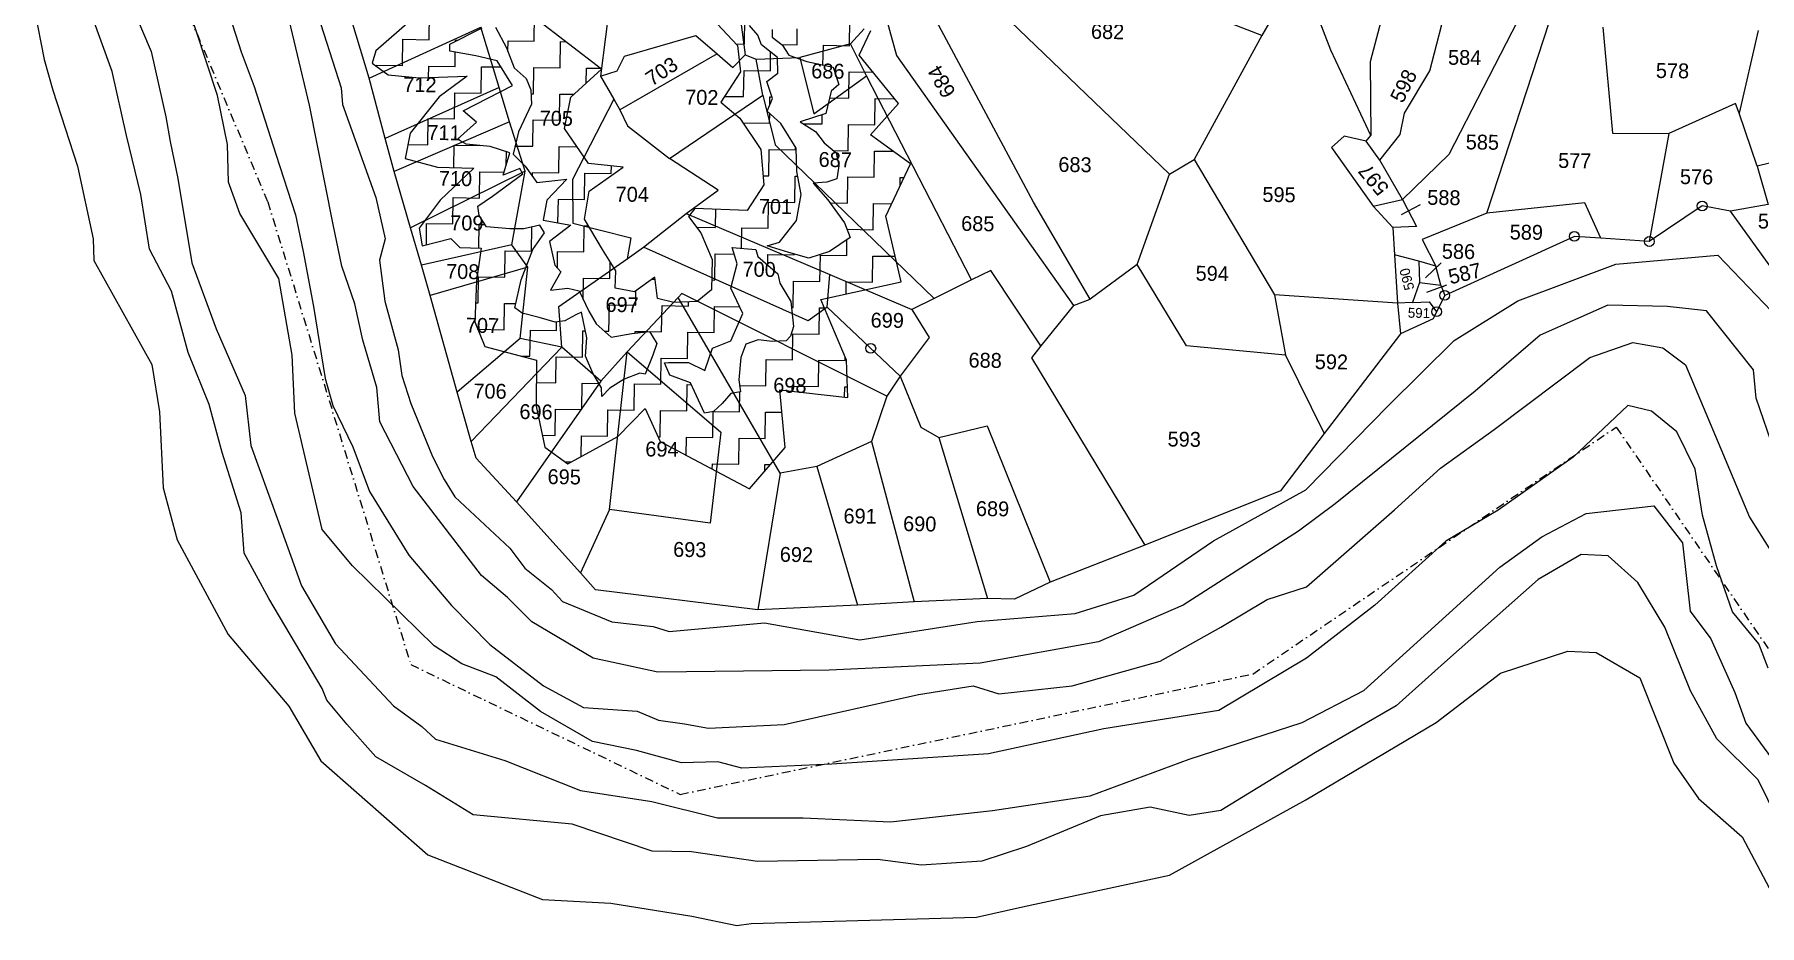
# Model space of a CAD drawing. Header units: metres. Extents: x 303639 to 307187, y 1938623 to 1940837.
# Drawn here: x 303900 to 304904, y 1938857 to 1939376 of the extents above; entities that cross this region are included whole.
import ezdxf

# ---------------------------------------------------------------- set-up
doc = ezdxf.new("R2010")
doc.units = ezdxf.units.M
doc.linetypes.add('DASHDOT', pattern=[1, 0.5, -0.25, 0, -0.25])
for name, color, linetype in [('LINE_WATER', 4, 'Continuous'), ('POLY_HATCH', 12, 'Continuous'), ('POLY_PARCEL', 6, 'Continuous'), ('POLY_WATER', 4, 'Continuous'), ('TEXT_PARCEL', 7, 'Continuous'), ('V_BOUND_STREAM_LINE', 7, 'DASHDOT')]:
    doc.layers.add(name, color=color, linetype=linetype)
doc.styles.add('TEXT_MAP', font='')
doc.styles.get('TEXT_MAP').set_extended_font_data('Kruti Dev 050')
doc.dimstyles.get("Standard").update_dxf_attribs({"dimtxt": 0.18, "dimasz": 0.18, "dimexe": 0.18, "dimexo": 0.0625, "dimgap": 0.09, "dimtad": 0, "dimtih": 1, "dimtoh": 1, "dimdec": 4, "dimzin": 0, "dimdsep": 46, "dimtxsty": 'Standard', "dimcen": 0.09, "dimadec": 0, "dimazin": 0, "dimtfac": 1, "dimtdec": 4, "dimtofl": 0, "dimtmove": 0, "dimatfit": 3, "dimfxl": 1, "dimtolj": 1, "dimtzin": 0, "dimarcsym": 0})

msp = doc.modelspace()

# ---------------------------------------------------------------- linework, layer by layer
for centre in [(304871.1, 1939276.3), (304796.7, 1939258.6), (304840.3, 1939255.6), (304721.2, 1939224.2), (304716.5, 1939214.7), (304387, 1939193.4)]:
    msp.add_circle(centre, 2.87)
at = {"layer": 'LINE_WATER'}
for p, q in [((304006.7, 1939340.7), (303984.1, 1939409.2)), ((304060.3, 1939335), (304044.7, 1939400.4)), ((303945.3, 1939354.6), (303933.3, 1939387.8)), ((303957.4, 1939391.3), (303968.1, 1939366.3)), ((304063.4, 1939392.9), (304078.7, 1939345.1)), ((304015.4, 1939381.9), (304020.5, 1939366.2)), ((303968.1, 1939366.3), (303976.6, 1939328.3)), ((304020.5, 1939366.2), (304028, 1939345.9)), ((303953.6, 1939317.4), (303945.3, 1939354.6)), ((304028, 1939345.9), (304040.7, 1939306.4)), ((304012.5, 1939312.2), (304006.7, 1939340.7)), ((304078.7, 1939345.1), (304079.5, 1939335.5)), ((304079.5, 1939335.5), (304098.9, 1939281.3)), ((303976.6, 1939328.3), (303979, 1939313.8)), ((304074, 1939265.5), (304060.3, 1939335)), ((303962.1, 1939283), (303953.6, 1939317.4)), ((303979, 1939313.8), (303983.5, 1939292.4)), ((304013, 1939290.1), (304012.5, 1939312.2)), ((304040.7, 1939306.4), (304052, 1939271.1)), ((303983.5, 1939292.4), (303991.7, 1939243.1)), ((304019.6, 1939271.9), (304013, 1939290.1)), ((303967, 1939251.2), (303962.1, 1939283)), ((304098.9, 1939281.3), (304104.2, 1939257.1)), ((304042.3, 1939234), (304019.6, 1939271.9)), ((304052, 1939271.1), (304056.6, 1939249.7)), ((304079, 1939241.2), (304074, 1939265.5)), ((304104.2, 1939257.1), (304101, 1939244.7)), ((303979.9, 1939226.7), (303967, 1939251.2)), ((304056.6, 1939249.7), (304062.6, 1939217.8)), ((304820.8, 1939242.4), (304880.2, 1939247.7)), ((304880.2, 1939247.7), (304920.4, 1939205.7)), ((303991.7, 1939243.1), (304005.9, 1939204.8)), ((304086.7, 1939219.2), (304079, 1939241.2)), ((304101, 1939244.7), (304104.1, 1939220.8)), ((304763.8, 1939221.1), (304820.8, 1939242.4)), ((303989.6, 1939190.9), (303979.9, 1939226.7)), ((304050.1, 1939189.4), (304042.3, 1939234)), ((304062.6, 1939217.8), (304069.4, 1939175.7)), ((304091.3, 1939198.1), (304086.7, 1939219.2)), ((304104.1, 1939220.8), (304111.8, 1939192.5)), ((304726.7, 1939197.9), (304763.8, 1939221.1)), ((304816.1, 1939218.5), (304776.7, 1939201.1)), ((304851, 1939217.7), (304816.1, 1939218.5)), ((304873.6, 1939215.2), (304851, 1939217.7)), ((304901, 1939180.9), (304873.6, 1939215.2)), ((304005.9, 1939204.8), (304022.8, 1939165.9)), ((304099.4, 1939170.6), (304091.3, 1939198.1)), ((304688.4, 1939160), (304726.7, 1939197.9)), ((304776.7, 1939201.1), (304739, 1939168.4)), ((304805.6, 1939188.1), (304830.7, 1939196.8)), ((304830.7, 1939196.8), (304848.1, 1939193.6)), ((304001.7, 1939160.7), (303989.6, 1939190.9)), ((304051.7, 1939155.5), (304050.1, 1939189.4)), ((304111.8, 1939192.5), (304113.9, 1939177.6)), ((304749.9, 1939146.1), (304805.6, 1939188.1)), ((304848.1, 1939193.6), (304861.4, 1939183.8)), ((304069.4, 1939175.7), (304073.8, 1939160.1)), ((304113.9, 1939177.6), (304119.3, 1939161.2)), ((304861.4, 1939183.8), (304882, 1939134.9)), ((304902.5, 1939164.3), (304901, 1939180.9)), ((304022.8, 1939165.9), (304026, 1939136.8)), ((304101.1, 1939150.6), (304099.4, 1939170.6)), ((304739, 1939168.4), (304657.4, 1939102.8)), ((304009.3, 1939132.6), (304001.7, 1939160.7)), ((304067.6, 1939087.8), (304051.7, 1939155.5)), ((304073.8, 1939160.1), (304085.4, 1939135.9)), ((304119.3, 1939161.2), (304131.8, 1939130.3)), ((304640.3, 1939110.9), (304688.4, 1939160)), ((304827.9, 1939160), (304796, 1939129.9)), ((304841.6, 1939156.7), (304827.9, 1939160)), ((304856.4, 1939144.7), (304841.6, 1939156.7)), ((304917.5, 1939120.8), (304902.5, 1939164.3)), ((304120.5, 1939112.9), (304101.1, 1939150.6)), ((304718.8, 1939123.5), (304749.9, 1939146.1)), ((304867.1, 1939123), (304856.4, 1939144.7)), ((304026, 1939136.8), (304041.3, 1939094.5)), ((304085.4, 1939135.9), (304095.2, 1939109.9)), ((304882, 1939134.9), (304898.6, 1939095)), ((304020.4, 1939097.5), (304009.3, 1939132.6)), ((304131.8, 1939130.3), (304138.6, 1939117)), ((304796, 1939129.9), (304752.4, 1939099)), ((304138.6, 1939117), (304144.8, 1939106.8)), ((304691.9, 1939099.2), (304718.8, 1939123.5)), ((304871.3, 1939096.2), (304867.1, 1939123)), ((304095.2, 1939109.9), (304118.1, 1939072.8)), ((304160.4, 1939061.1), (304120.5, 1939112.9)), ((304144.8, 1939106.8), (304176.8, 1939076.9)), ((304586.6, 1939081.2), (304640.3, 1939110.9)), ((304022.1, 1939074.1), (304020.4, 1939097.5)), ((304041.3, 1939094.5), (304055.5, 1939054.9)), ((304657.4, 1939102.8), (304636.1, 1939086.8)), ((304640.8, 1939054.5), (304691.9, 1939099.2)), ((304752.4, 1939099), (304721.9, 1939081.1)), ((304777.7, 1939083.6), (304803.5, 1939097.2)), ((304803.5, 1939097.2), (304843, 1939101.5)), ((304843, 1939101.5), (304859.6, 1939080.1)), ((304879.4, 1939066.7), (304871.3, 1939096.2)), ((304898.6, 1939095), (304923.1, 1939056.2)), ((304085.3, 1939066.6), (304067.6, 1939087.8)), ((304636.1, 1939086.8), (304569, 1939043.7)), ((304176.8, 1939076.9), (304185.6, 1939065.2)), ((304540.2, 1939049.5), (304586.6, 1939081.2)), ((304721.9, 1939081.1), (304680.6, 1939043.8)), ((304753.3, 1939065.8), (304777.7, 1939083.6)), ((304859.6, 1939080.1), (304864.1, 1939040.2)), ((304036.5, 1939047.6), (304022.1, 1939074.1)), ((304132.9, 1939020), (304085.3, 1939066.6)), ((304118.1, 1939072.8), (304142.9, 1939043.5)), ((304185.6, 1939065.2), (304201.1, 1939052.8)), ((304711.4, 1939027.8), (304753.3, 1939065.8)), ((304800.7, 1939073.3), (304775.6, 1939058.7)), ((304816.3, 1939072.5), (304800.7, 1939073.3)), ((304833.6, 1939057), (304816.3, 1939072.5)), ((304888.7, 1939039.9), (304879.4, 1939066.7)), ((304055.5, 1939054.9), (304075.4, 1939021.2)), ((304175.5, 1939048.2), (304160.4, 1939061.1)), ((304617.8, 1939047.1), (304640.8, 1939054.5)), ((304775.6, 1939058.7), (304721, 1939010.3)), ((304849.4, 1939031), (304833.6, 1939057)), ((304067.6, 1938995.1), (304036.5, 1939047.6)), ((304189.6, 1939034), (304175.5, 1939048.2)), ((304201.1, 1939052.8), (304207.6, 1939045.8)), ((304207.6, 1939045.8), (304236.2, 1939034)), ((304506.1, 1939038.9), (304540.2, 1939049.5)), ((304590.9, 1939031), (304617.8, 1939047.1)), ((304142.9, 1939043.5), (304165.3, 1939020.8)), ((304380.6, 1939023.6), (304449, 1939034.3)), ((304449, 1939034.3), (304506.1, 1939038.9)), ((304569, 1939043.7), (304519.6, 1939022.3)), ((304680.6, 1939043.8), (304640.7, 1939012.9)), ((304864.1, 1939040.2), (304876.1, 1939024.1)), ((304904, 1939021.1), (304888.7, 1939039.9)), ((304225.3, 1939012.9), (304189.6, 1939034)), ((304236.2, 1939034), (304260.4, 1939031.2)), ((304260.4, 1939031.2), (304269.6, 1939028.3)), ((304269.6, 1939028.3), (304325.1, 1939033.4)), ((304325.1, 1939033.4), (304380.6, 1939023.6)), ((304555.6, 1939011), (304590.9, 1939031)), ((304674.2, 1938994), (304711.4, 1939027.8)), ((304711.4, 1939027.8), (304711.4, 1939027.8)), ((304864.3, 1938993.9), (304849.4, 1939031)), ((304876.1, 1939024.1), (304890.2, 1938992.9)), ((304075.4, 1939021.2), (304109.2, 1938985)), ((304148.9, 1939009.5), (304132.9, 1939020)), ((304165.3, 1939020.8), (304196.4, 1938996.7)), ((304519.6, 1939022.3), (304450.7, 1939009.9)), ((304909.5, 1939007), (304904, 1939021.1)), ((304168.7, 1939001.9), (304148.9, 1939009.5)), ((304263.1, 1939004.7), (304225.3, 1939012.9)), ((304362.7, 1939005.9), (304263.1, 1939004.7)), ((304450.7, 1939009.9), (304362.7, 1939005.9)), ((304504.3, 1938996.7), (304555.6, 1939011)), ((304640.7, 1939012.9), (304589.7, 1938982.4)), ((304721, 1939010.3), (304692.9, 1938985.1)), ((304070.4, 1938988.3), (304067.6, 1938995.1)), ((304194.8, 1938981.7), (304168.7, 1939001.9)), ((304196.4, 1938996.7), (304219.7, 1938984.1)), ((304414.9, 1938991.6), (304446.7, 1938996.7)), ((304446.7, 1938996.7), (304461.5, 1938992.1)), ((304461.5, 1938992.1), (304504.3, 1938996.7)), ((304638.2, 1938975.4), (304674.2, 1938994)), ((304879.6, 1938965.9), (304864.3, 1938993.9)), ((304081.9, 1938974.4), (304070.4, 1938988.3)), ((304109.2, 1938985), (304125.7, 1938973)), ((304219.7, 1938984.1), (304251, 1938982)), ((304336.5, 1938974.2), (304414.9, 1938991.6)), ((304692.9, 1938985.1), (304645.9, 1938957.8)), ((304890.2, 1938992.9), (304896.5, 1938974.9)), ((304098.9, 1938955.3), (304081.9, 1938974.4)), ((304225, 1938964.2), (304194.8, 1938981.7)), ((304251, 1938982), (304263.5, 1938976.8)), ((304263.5, 1938976.8), (304278.5, 1938974.6)), ((304278.5, 1938974.6), (304292.5, 1938972)), ((304292.5, 1938972), (304336.5, 1938974.2)), ((304589.7, 1938982.4), (304522.7, 1938971.6)), ((304572.5, 1938954), (304638.2, 1938975.4)), ((304896.5, 1938974.9), (304917.9, 1938945.8)), ((304125.7, 1938973), (304133.6, 1938965.6)), ((304133.6, 1938965.6), (304173.9, 1938953.3)), ((304250.7, 1938959.1), (304225, 1938964.2)), ((304522.7, 1938971.6), (304455.5, 1938957.2)), ((304903.7, 1938941.9), (304879.6, 1938965.9)), ((304127.7, 1938938.7), (304098.9, 1938955.3)), ((304276.8, 1938951.8), (304250.7, 1938959.1)), ((304455.5, 1938957.2), (304364.4, 1938951.1)), ((304514.7, 1938932.7), (304572.5, 1938954)), ((304645.9, 1938957.8), (304590.9, 1938924.1)), ((304173.9, 1938953.3), (304218, 1938935.8)), ((304298, 1938952.4), (304276.8, 1938951.8)), ((304311.9, 1938948.8), (304298, 1938952.4)), ((304364.4, 1938951.1), (304311.9, 1938948.8)), ((304155.5, 1938921.6), (304127.7, 1938938.7)), ((304218, 1938935.8), (304259.6, 1938929.4)), ((304920.4, 1938908), (304903.7, 1938941.9)), ((304259.6, 1938929.4), (304297.7, 1938919.9)), ((304398.5, 1938917.5), (304457.8, 1938924)), ((304457.8, 1938924), (304514.7, 1938932.7)), ((304549.6, 1938926.1), (304520.7, 1938921)), ((304572.4, 1938921.2), (304549.6, 1938926.1)), ((304590.9, 1938924.1), (304572.4, 1938921.2)), ((304213.2, 1938916.2), (304155.5, 1938921.6)), ((304259.8, 1938900.4), (304213.2, 1938916.2)), ((304297.7, 1938919.9), (304347.7, 1938919.8)), ((304347.7, 1938919.8), (304398.5, 1938917.5)), ((304520.7, 1938921), (304477.6, 1938903.2)), ((304282.7, 1938900), (304259.8, 1938900.4)), ((304321, 1938894.4), (304282.7, 1938900)), ((304391, 1938895.6), (304321, 1938894.4)), ((304416.3, 1938892.2), (304391, 1938895.6)), ((304451.6, 1938894.5), (304416.3, 1938892.2)), ((304477.6, 1938903.2), (304451.6, 1938894.5))]:
    msp.add_line(p, q, dxfattribs=at)
at = {"layer": 'POLY_HATCH', "linetype": 'Continuous'}
for p, q in [((304129.9, 1939373.1), (304130.1, 1939388.4)), ((304191.1, 1939372.3), (304191.3, 1939387.6)), ((304313.5, 1939370.6), (304313.7, 1939385.9)), ((304344.1, 1939370.2), (304344.2, 1939379.6)), ((304374.7, 1939369.7), (304374.9, 1939385)), ((304114.4, 1939358.1), (304114.6, 1939373.4)), ((304114.6, 1939373.4), (304129.9, 1939373.1)), ((304145, 1939357.6), (304145.1, 1939365.8)), ((304145.2, 1939372.9), (304146.8, 1939372.9)), ((304145.2, 1939372.1), (304145.2, 1939372.9)), ((304175.7, 1939366.3), (304175.8, 1939372.5)), ((304175.8, 1939372.5), (304191.1, 1939372.3)), ((304206.2, 1939356.8), (304206.4, 1939372.1)), ((304206.4, 1939372.1), (304209.4, 1939372)), ((304308.7, 1939370.7), (304313.5, 1939370.6)), ((304328.6, 1939355.1), (304328.7, 1939365.9)), ((304335.2, 1939370.3), (304344.1, 1939370.2)), ((304359.2, 1939358.4), (304359.4, 1939369.9)), ((304359.4, 1939369.9), (304374.7, 1939369.7)), ((304099.1, 1939358.3), (304114.4, 1939358.1)), ((304099.1, 1939357.7), (304099.1, 1939358.3)), ((304129.6, 1939351.1), (304129.7, 1939357.8)), ((304129.7, 1939357.8), (304145, 1939357.6)), ((304160.1, 1939342.1), (304160.3, 1939357.4)), ((304160.3, 1939357.4), (304171.6, 1939357.3)), ((304190.7, 1939341.7), (304190.9, 1939357)), ((304190.9, 1939357), (304206.2, 1939356.8)), ((304221.4, 1939347.9), (304221.5, 1939356.6)), ((304221.5, 1939356.6), (304229.8, 1939356.5)), ((304313, 1939340), (304313.3, 1939355.3)), ((304313.3, 1939355.3), (304328.6, 1939355.1)), ((304374.2, 1939339.1), (304374.4, 1939354.4)), ((304374.4, 1939354.4), (304388.3, 1939354.2)), ((304144.6, 1939327), (304144.8, 1939342.3)), ((304144.8, 1939342.3), (304160.1, 1939342.1)), ((304189.1, 1939341.7), (304190.7, 1939341.7)), ((304205.8, 1939326.2), (304206, 1939341.5)), ((304206, 1939341.5), (304214.2, 1939341.4)), ((304301.9, 1939340.1), (304313, 1939340)), ((304328.3, 1939339.8), (304329.6, 1939339.8)), ((304328.3, 1939335.4), (304328.3, 1939339.8)), ((304363.1, 1939339.3), (304374.2, 1939339.1)), ((304389.3, 1939323.6), (304389.5, 1939338.9)), ((304389.5, 1939338.9), (304400.9, 1939338.8)), ((304129.1, 1939312), (304129.3, 1939327.3)), ((304129.3, 1939327.3), (304144.6, 1939327)), ((304190.2, 1939311.1), (304190.5, 1939326.4)), ((304190.5, 1939326.4), (304205.8, 1939326.2)), ((304328.1, 1939324.5), (304328.2, 1939330.2)), ((304358.7, 1939324.1), (304358.8, 1939329.5)), ((304312.8, 1939324.7), (304328.1, 1939324.5)), ((304312.8, 1939324.4), (304312.8, 1939324.7)), ((304347.7, 1939324.2), (304358.7, 1939324.1)), ((304373.8, 1939308.5), (304374, 1939323.8)), ((304374, 1939323.8), (304389.3, 1939323.6)), ((304117.6, 1939312.1), (304129.1, 1939312)), ((304144.2, 1939298.7), (304144.4, 1939311.7)), ((304144.4, 1939311.7), (304159.7, 1939311.5)), ((304159.7, 1939311.5), (304159.7, 1939311.6)), ((304174.8, 1939300.1), (304174.9, 1939307.9)), ((304180, 1939311.2), (304190.2, 1939311.1)), ((304205.3, 1939295.6), (304205.5, 1939310.9)), ((304205.5, 1939310.9), (304216, 1939310.7)), ((304327.7, 1939293.9), (304327.9, 1939309.2)), ((304327.9, 1939309.2), (304343.2, 1939309)), ((304343.2, 1939309), (304343.2, 1939310.6)), ((304365.1, 1939308.7), (304373.8, 1939308.5)), ((304388.9, 1939293), (304389.1, 1939308.3)), ((304389.1, 1939308.3), (304400, 1939308.2)), ((304159.2, 1939280.9), (304159.4, 1939296.2)), ((304159.4, 1939296.2), (304173.6, 1939296)), ((304190, 1939295.8), (304205.3, 1939295.6)), ((304190, 1939293.7), (304190, 1939295.8)), ((304220.4, 1939280.1), (304220.6, 1939295.4)), ((304220.6, 1939295.4), (304235.9, 1939295.2)), ((304235.9, 1939295.2), (304236, 1939299.7)), ((304324.3, 1939293.9), (304327.7, 1939293.9)), ((304342.8, 1939278.4), (304343, 1939293.7)), ((304343, 1939293.7), (304344.5, 1939293.7)), ((304373.4, 1939278), (304373.6, 1939293.3)), ((304373.6, 1939293.3), (304388.9, 1939293)), ((304404.1, 1939288), (304404.2, 1939292.8)), ((304404.2, 1939292.8), (304406.4, 1939292.8)), ((304143.7, 1939265.9), (304143.9, 1939281.2)), ((304143.9, 1939281.2), (304159.2, 1939280.9)), ((304204.9, 1939266.5), (304205.1, 1939280.3)), ((304205.1, 1939280.3), (304220.4, 1939280.1)), ((304327.3, 1939263.3), (304327.5, 1939278.6)), ((304327.5, 1939278.6), (304342.8, 1939278.4)), ((304363.2, 1939278.1), (304373.4, 1939278)), ((304388.5, 1939262.4), (304388.7, 1939277.7)), ((304388.7, 1939277.7), (304399.2, 1939277.6)), ((304128.3, 1939253.6), (304128.4, 1939266.1)), ((304128.4, 1939266.1), (304143.7, 1939265.9)), ((304158.8, 1939251.8), (304159, 1939265.6)), ((304159, 1939265.6), (304162.3, 1939265.6)), ((304296.7, 1939263.7), (304296.8, 1939274.4)), ((304189.4, 1939249.9), (304189.6, 1939264)), ((304220, 1939249.5), (304220.2, 1939264.8)), ((304220.2, 1939264.8), (304222.6, 1939264.8)), ((304285.6, 1939263.9), (304296.7, 1939263.7)), ((304311.8, 1939251.6), (304312, 1939263.5)), ((304312, 1939263.5), (304327.3, 1939263.3)), ((304373, 1939247.4), (304373.1, 1939256.6)), ((304373.2, 1939262.7), (304388.5, 1939262.4)), ((304173.9, 1939234.8), (304174.1, 1939250.1)), ((304174.1, 1939250.1), (304189.4, 1939249.9)), ((304204.6, 1939240.2), (304204.7, 1939249.7)), ((304204.7, 1939249.7), (304220, 1939249.5)), ((304296.3, 1939233.1), (304296.5, 1939248.4)), ((304296.5, 1939248.4), (304307.5, 1939248.3)), ((304327, 1939242), (304327.1, 1939248)), ((304327.1, 1939248), (304342.4, 1939247.8)), ((304342.4, 1939247.8), (304342.4, 1939248.4)), ((304357.4, 1939232.3), (304357.7, 1939247.6)), ((304357.7, 1939247.6), (304373, 1939247.4)), ((304388, 1939231.9), (304388.3, 1939247.1)), ((304388.3, 1939247.1), (304401.2, 1939247)), ((304158.4, 1939219.8), (304158.6, 1939235)), ((304158.6, 1939235), (304173.9, 1939234.8)), ((304235.1, 1939234), (304235.2, 1939243.8)), ((304219.6, 1939221.8), (304219.8, 1939234.2)), ((304219.8, 1939234.2), (304235.1, 1939234)), ((304250.2, 1939218.5), (304250.3, 1939226.9)), ((304259.5, 1939233.6), (304261.4, 1939233.6)), ((304294.5, 1939233.2), (304296.3, 1939233.1)), ((304341.9, 1939217.2), (304342.1, 1939232.5)), ((304342.1, 1939232.5), (304357.4, 1939232.3)), ((304372.6, 1939225.1), (304372.7, 1939232.1)), ((304372.7, 1939232.1), (304388, 1939231.9)), ((304156.9, 1939219.8), (304158.4, 1939219.8)), ((304173.5, 1939204.2), (304173.7, 1939219.5)), ((304173.7, 1939219.5), (304180.3, 1939219.4)), ((304234.6, 1939203.4), (304234.9, 1939218.7)), ((304234.9, 1939218.7), (304250.2, 1939218.5)), ((304265.2, 1939203), (304265.5, 1939218.3)), ((304265.5, 1939218.3), (304280.8, 1939218)), ((304280.8, 1939218), (304280.8, 1939220.4)), ((304295.8, 1939202.5), (304296, 1939217.8)), ((304296, 1939217.8), (304310.7, 1939217.6)), ((304340.9, 1939217.2), (304341.9, 1939217.2)), ((304357, 1939201.7), (304357.2, 1939217)), ((304357.2, 1939217), (304360, 1939216.9)), ((304204.1, 1939203.8), (304204.1, 1939208.8)), ((304158.2, 1939204.5), (304173.5, 1939204.2)), ((304158.2, 1939204.4), (304158.2, 1939204.5)), ((304188.5, 1939188.7), (304188.8, 1939204)), ((304188.8, 1939204), (304204.1, 1939203.8)), ((304219.1, 1939188.3), (304219.4, 1939203.6)), ((304219.4, 1939203.6), (304220.8, 1939203.6)), ((304231.8, 1939203.4), (304234.6, 1939203.4)), ((304249.9, 1939203.2), (304257.2, 1939203.1)), ((304249.9, 1939202.2), (304249.9, 1939203.2)), ((304258.2, 1939203.1), (304265.2, 1939203)), ((304280.3, 1939187.5), (304280.5, 1939202.8)), ((304280.5, 1939202.8), (304295.8, 1939202.5)), ((304341.5, 1939186.6), (304341.7, 1939201.9)), ((304341.7, 1939201.9), (304357, 1939201.7)), ((304183.5, 1939188.8), (304188.5, 1939188.7)), ((304203.6, 1939173.2), (304203.8, 1939188.5)), ((304203.8, 1939188.5), (304219.1, 1939188.3)), ((304264.8, 1939172.4), (304265, 1939187.7)), ((304265, 1939187.7), (304280.3, 1939187.5)), ((304326, 1939171.5), (304326.2, 1939186.8)), ((304326.2, 1939186.8), (304341.5, 1939186.6)), ((304356.6, 1939171.1), (304356.8, 1939186.4)), ((304356.8, 1939186.4), (304372.1, 1939186.2)), ((304372.1, 1939186.2), (304372.1, 1939188.2)), ((304192.3, 1939173.4), (304203.6, 1939173.2)), ((304218.7, 1939157.7), (304218.9, 1939173)), ((304218.9, 1939173), (304228.7, 1939172.9)), ((304249.3, 1939157.3), (304249.5, 1939172.6)), ((304249.5, 1939172.6), (304264.8, 1939172.4)), ((304279.9, 1939156.9), (304280.1, 1939172.2)), ((304280.1, 1939172.2), (304282.5, 1939172.1)), ((304310.5, 1939156.4), (304310.7, 1939168)), ((304310.7, 1939171.7), (304326, 1939171.5)), ((304310.7, 1939171.3), (304310.7, 1939171.7)), ((304341.3, 1939171.3), (304356.6, 1939171.1)), ((304341.3, 1939168.3), (304341.3, 1939171.3)), ((304371.8, 1939164.9), (304371.9, 1939170.9)), ((304371.9, 1939170.9), (304373.4, 1939170.9)), ((304203.2, 1939142.6), (304203.4, 1939157.9)), ((304203.4, 1939157.9), (304218.7, 1939157.7)), ((304233.8, 1939142.2), (304234, 1939157.5)), ((304234, 1939157.5), (304249.3, 1939157.3)), ((304264.4, 1939141.8), (304264.6, 1939157.1)), ((304264.6, 1939157.1), (304279.9, 1939156.9)), ((304295, 1939141.4), (304295.2, 1939156.5)), ((304295.5, 1939156.6), (304310.5, 1939156.4)), ((304325.6, 1939140.9), (304325.8, 1939156.2)), ((304325.8, 1939156.2), (304335.3, 1939156.1)), ((304195.8, 1939142.7), (304203.2, 1939142.6)), ((304218.3, 1939130.2), (304218.5, 1939142.4)), ((304218.5, 1939142.4), (304233.8, 1939142.2)), ((304263.1, 1939141.8), (304264.4, 1939141.8)), ((304279.5, 1939131), (304279.7, 1939141.6)), ((304279.7, 1939141.6), (304295, 1939141.4)), ((304310.1, 1939125.8), (304310.3, 1939141.1)), ((304310.3, 1939141.1), (304325.6, 1939140.9)), ((304209, 1939127.2), (304212.8, 1939127.2)), ((304294.7, 1939123), (304294.8, 1939126.1)), ((304294.8, 1939126.1), (304310.1, 1939125.8)), ((304325.3, 1939121.7), (304325.4, 1939125.6)), ((304325.4, 1939125.6), (304328.7, 1939125.6))]:
    msp.add_line(p, q, dxfattribs=at)
at = {"layer": 'POLY_HATCH'}
for p, q in [((304120, 1939385.2), (304098.9, 1939366.7)), ((304142, 1939370.5), (304160.8, 1939380.1)), ((304168.5, 1939380.4), (304174.9, 1939368.5)), ((304230.3, 1939356), (304191.9, 1939385.5)), ((304294.6, 1939385.5), (304309.5, 1939369.8)), ((304321.3, 1939375.8), (304316.5, 1939381.5)), ((304323.4, 1939370.1), (304321.3, 1939375.8)), ((304329.6, 1939379.2), (304329.6, 1939374.7)), ((304380.2, 1939364.2), (304387.1, 1939378.6)), ((304098.9, 1939366.7), (304096.7, 1939359.5)), ((304141.9, 1939366.4), (304142, 1939370.5)), ((304157, 1939363.8), (304141.9, 1939366.4)), ((304174.9, 1939368.5), (304179.4, 1939356.8)), ((304309.5, 1939369.8), (304311.1, 1939354.4)), ((304332.8, 1939362.8), (304323.4, 1939370.1)), ((304329.6, 1939374.7), (304335.4, 1939370.1)), ((304335.4, 1939370.1), (304339.4, 1939364.1)), ((304096.7, 1939359.5), (304106.1, 1939352.7)), ((304169.4, 1939360.8), (304157, 1939363.8)), ((304178.4, 1939346.5), (304169.4, 1939360.8)), ((304179.4, 1939356.8), (304186.3, 1939350.5)), ((304212.4, 1939339.7), (304230.3, 1939356)), ((304333, 1939353.6), (304332.8, 1939362.8)), ((304339.4, 1939364.1), (304349.8, 1939360.4)), ((304349.8, 1939360.4), (304365.2, 1939357.2)), ((304365.2, 1939357.2), (304368.4, 1939347.1)), ((304403.1, 1939336.1), (304380.2, 1939364.2)), ((304106.1, 1939352.7), (304124, 1939350.9)), ((304124, 1939350.9), (304152, 1939352)), ((304152, 1939352), (304135.8, 1939339.9)), ((304149.6, 1939331.8), (304178.4, 1939346.5)), ((304186.3, 1939350.5), (304189, 1939343.9)), ((304311.1, 1939354.4), (304299.7, 1939336.8)), ((304326.5, 1939348.8), (304333, 1939353.6)), ((304329.8, 1939339), (304326.5, 1939348.8)), ((304368.4, 1939347.1), (304364, 1939343.1)), ((304135.8, 1939339.9), (304118.9, 1939318.8)), ((304189.4, 1939335.7), (304182, 1939319.5)), ((304189, 1939343.9), (304189.4, 1939335.7)), ((304208.6, 1939321.5), (304212.4, 1939339.7)), ((304299.7, 1939336.8), (304310.8, 1939327.4)), ((304326.7, 1939331.6), (304329.8, 1939339)), ((304364, 1939343.1), (304360.9, 1939330.2)), ((304386.8, 1939317.7), (304403.1, 1939336.1)), ((304157.5, 1939325.1), (304149.6, 1939331.8)), ((304310.8, 1939327.4), (304323.1, 1939309.3)), ((304334.7, 1939324.3), (304326.7, 1939331.6)), ((304360.9, 1939330.2), (304346, 1939325.3)), ((304346, 1939325.3), (304354.8, 1939319.6)), ((304118.9, 1939318.8), (304116, 1939304)), ((304146.3, 1939315.3), (304157.5, 1939325.1)), ((304151.4, 1939312.4), (304146.3, 1939315.3)), ((304182, 1939319.5), (304178.8, 1939306.5)), ((304222.6, 1939301.1), (304208.6, 1939321.5)), ((304343.6, 1939310), (304334.7, 1939324.3)), ((304354.8, 1939319.6), (304359.8, 1939313.1)), ((304410.2, 1939300.9), (304386.8, 1939317.7)), ((304165.4, 1939311), (304151.4, 1939312.4)), ((304176.9, 1939307.3), (304165.4, 1939311)), ((304173, 1939294.2), (304176.9, 1939307.3)), ((304178.8, 1939306.5), (304185.8, 1939299.5)), ((304323.1, 1939309.3), (304324.7, 1939288.7)), ((304344, 1939296.4), (304343.6, 1939310)), ((304359.8, 1939313.1), (304366.9, 1939307.2)), ((304366.9, 1939307.2), (304368.4, 1939299.6)), ((304116, 1939304), (304134.8, 1939299)), ((304134.8, 1939299), (304155.9, 1939298.3)), ((304155.9, 1939298.3), (304136.2, 1939279.7)), ((304182.7, 1939298.2), (304173, 1939294.2)), ((304184.5, 1939295), (304182.7, 1939298.2)), ((304185.8, 1939299.5), (304192.6, 1939290)), ((304242.9, 1939298.9), (304222.6, 1939301.1)), ((304223, 1939284.9), (304242.9, 1939298.9)), ((304346.4, 1939282.9), (304344, 1939296.4)), ((304368.4, 1939299.6), (304367.2, 1939292.2)), ((304395.8, 1939270.3), (304410.2, 1939300.9)), ((304166.8, 1939282), (304184.5, 1939295)), ((304192.6, 1939290), (304210, 1939292)), ((304210, 1939292), (304198.5, 1939279.7)), ((304324.7, 1939288.7), (304315, 1939273.7)), ((304361.4, 1939290.1), (304353.4, 1939289.6)), ((304353.4, 1939289.6), (304362, 1939279.8)), ((304367.2, 1939292.2), (304361.4, 1939290.1)), ((304136.2, 1939279.7), (304124, 1939263.3)), ((304158.2, 1939276.1), (304166.8, 1939282)), ((304159, 1939270.8), (304158.2, 1939276.1)), ((304198.5, 1939279.7), (304196.2, 1939268.1)), ((304220.3, 1939268.7), (304223, 1939284.9)), ((304343.8, 1939267.9), (304346.4, 1939282.9)), ((304362, 1939279.8), (304371.7, 1939266.4)), ((304163.2, 1939264.1), (304159, 1939270.8)), ((304194.3, 1939265.1), (304185, 1939262.9)), ((304197.1, 1939260.6), (304194.3, 1939265.1)), ((304196.2, 1939268.1), (304212.4, 1939265.1)), ((304212.4, 1939265.1), (304200, 1939255.7)), ((304230.9, 1939250.9), (304220.3, 1939268.7)), ((304284.5, 1939274.8), (304280.9, 1939270.2)), ((304280.9, 1939270.2), (304288, 1939260.6)), ((304315, 1939273.7), (304284.5, 1939274.8)), ((304333.8, 1939255.2), (304343.8, 1939267.9)), ((304371.7, 1939266.4), (304375.1, 1939258)), ((304404.7, 1939232.1), (304395.8, 1939270.3)), ((304124, 1939263.3), (304125.9, 1939253)), ((304125.9, 1939253), (304142.6, 1939257.4)), ((304142.6, 1939257.4), (304147.8, 1939252.1)), ((304176.9, 1939262.9), (304163.2, 1939264.1)), ((304185, 1939262.9), (304176.9, 1939262.9)), ((304190.3, 1939250.9), (304197.1, 1939260.6)), ((304200, 1939255.7), (304203, 1939241.9)), ((304288, 1939260.6), (304294.7, 1939245.1)), ((304326.6, 1939253), (304333.8, 1939255.2)), ((304375.1, 1939258), (304363, 1939249.7)), ((304147.8, 1939252.1), (304160.1, 1939251.8)), ((304160.1, 1939251.8), (304157.4, 1939232.7)), ((304183.5, 1939233.3), (304190.3, 1939250.9)), ((304238.5, 1939238.5), (304230.9, 1939250.9)), ((304294.7, 1939245.1), (304294.3, 1939227.4)), ((304309.3, 1939242.5), (304306.4, 1939252.1)), ((304306.4, 1939252.1), (304320, 1939251)), ((304320, 1939251), (304321.2, 1939246.9)), ((304321.2, 1939246.9), (304333, 1939236.8)), ((304339.4, 1939249.2), (304326.6, 1939253)), ((304351, 1939245.9), (304339.4, 1939249.2)), ((304363, 1939249.7), (304351, 1939245.9)), ((304206.5, 1939238), (304200.5, 1939227.3)), ((304203, 1939241.9), (304206.5, 1939238)), ((304238.2, 1939228.5), (304238.5, 1939238.5)), ((304261.3, 1939234.9), (304249.4, 1939226.2)), ((304262.9, 1939222.3), (304261.3, 1939234.9)), ((304305.6, 1939228.4), (304309.3, 1939242.5)), ((304333, 1939236.8), (304334, 1939231.3)), ((304157.4, 1939232.7), (304156.4, 1939208.8)), ((304179.7, 1939217), (304183.5, 1939233.3)), ((304200.5, 1939227.3), (304210.7, 1939228.4)), ((304210.7, 1939228.4), (304217.2, 1939226.9)), ((304217.2, 1939226.9), (304222.8, 1939215)), ((304249.4, 1939226.2), (304238.2, 1939228.5)), ((304294.3, 1939227.4), (304285.9, 1939220.6)), ((304312.5, 1939213.7), (304305.6, 1939228.4)), ((304334, 1939231.3), (304340.5, 1939220.6)), ((304357.9, 1939221.8), (304404.7, 1939232.1)), ((304184, 1939213.8), (304179.7, 1939217)), ((304222.8, 1939215), (304227.1, 1939207.6)), ((304272.4, 1939220.1), (304262.9, 1939222.3)), ((304285.9, 1939220.6), (304272.4, 1939220.1)), ((304340.5, 1939220.6), (304342.1, 1939206.1)), ((304372.9, 1939186.4), (304357.9, 1939221.8)), ((304156.4, 1939208.8), (304162.3, 1939194.4)), ((304194, 1939211.4), (304184, 1939213.8)), ((304203.2, 1939208.7), (304194, 1939211.4)), ((304208.9, 1939209.3), (304203.2, 1939208.7)), ((304215.2, 1939212.9), (304208.9, 1939209.3)), ((304218.5, 1939214.5), (304215.2, 1939212.9)), ((304221.7, 1939199.5), (304218.5, 1939214.5)), ((304227.1, 1939207.6), (304235.8, 1939199.9)), ((304305.6, 1939197.8), (304312.5, 1939213.7)), ((304342.1, 1939206.1), (304340.2, 1939200.5)), ((304221, 1939188.7), (304221.7, 1939199.5)), ((304235.8, 1939199.9), (304247.8, 1939202)), ((304247.8, 1939202), (304258.1, 1939203.2)), ((304258.1, 1939203.2), (304262.4, 1939196.2)), ((304262.4, 1939196.2), (304260.2, 1939189.4)), ((304294.8, 1939193.5), (304305.6, 1939197.8)), ((304314.3, 1939195.7), (304311.4, 1939188)), ((304321.5, 1939198.3), (304314.3, 1939195.7)), ((304329.8, 1939197.4), (304321.5, 1939198.3)), ((304337.8, 1939197.7), (304329.8, 1939197.4)), ((304340.2, 1939200.5), (304337.8, 1939197.7)), ((304162.3, 1939194.4), (304192.4, 1939186.5)), ((304192.4, 1939186.5), (304192.1, 1939159.7)), ((304225.2, 1939178.9), (304221, 1939188.7)), ((304260.2, 1939189.4), (304255.6, 1939178.3)), ((304267, 1939185), (304269.2, 1939185.2)), ((304270.1, 1939177.8), (304267, 1939185)), ((304269.2, 1939185.2), (304280.9, 1939185.1)), ((304280.9, 1939185.1), (304290.4, 1939180.4)), ((304290.4, 1939180.4), (304294.8, 1939193.5)), ((304311.4, 1939188), (304310.2, 1939175.1)), ((304373.6, 1939164.7), (304372.9, 1939186.4)), ((304230.2, 1939170.4), (304225.2, 1939178.9)), ((304243.5, 1939175.4), (304235, 1939170.1)), ((304252.5, 1939178.8), (304243.5, 1939175.4)), ((304255.6, 1939178.3), (304252.5, 1939178.8)), ((304282, 1939173.2), (304270.1, 1939177.8)), ((304310.2, 1939175.1), (304311.1, 1939168.1)), ((304230.4, 1939165.3), (304230.2, 1939170.4)), ((304235, 1939170.1), (304230.4, 1939165.3)), ((304290.3, 1939155.6), (304282, 1939173.2)), ((304305.5, 1939167.1), (304300.5, 1939161.2)), ((304311.1, 1939168.1), (304305.5, 1939167.1)), ((304337.2, 1939135.5), (304334.1, 1939169.1)), ((304334.1, 1939169.1), (304373.6, 1939164.7)), ((304192.1, 1939159.7), (304197.3, 1939135.7)), ((304239.7, 1939141.9), (304255.7, 1939158.3)), ((304255.7, 1939158.3), (304264.3, 1939139)), ((304295.4, 1939156.5), (304290.3, 1939155.6)), ((304300.5, 1939161.2), (304295.4, 1939156.5)), ((304197.3, 1939135.7), (304210.7, 1939126)), ((304210.7, 1939126), (304239.7, 1939141.9)), ((304264.3, 1939139), (304316.5, 1939111.5)), ((304316.5, 1939111.5), (304337.2, 1939135.5))]:
    msp.add_line(p, q, dxfattribs=at)
at = {"layer": 'POLY_PARCEL'}
for p, q in [((304614.8, 1939375.6), (304463, 1939434.5)), ((304695.2, 1939426.6), (304677.8, 1939360.2)), ((304712.5, 1939355), (304731.3, 1939427.1)), ((304237.8, 1939415.9), (304229.6, 1939352)), ((304633.2, 1939408), (304614.8, 1939375.6)), ((304654.9, 1939367), (304637.8, 1939411.8)), ((304560.9, 1939294.9), (304449.9, 1939401.6)), ((304310.9, 1939386.4), (304313.8, 1939364.3)), ((304094.9, 1939350.8), (304159.9, 1939380.5)), ((304170.7, 1939345.4), (304159.9, 1939380.5)), ((304243.7, 1939363.6), (304285.2, 1939375.7)), ((304285.2, 1939375.7), (304297.5, 1939364.9)), ((304375.2, 1939370.8), (304383.2, 1939379.6)), ((304396.4, 1939384.3), (304402, 1939364)), ((304481.8, 1939278.6), (304425.2, 1939384)), ((304614.8, 1939375.6), (304575.3, 1939303.3)), ((304763.6, 1939384), (304723.6, 1939306.2)), ((304745.8, 1939272.2), (304782.3, 1939383.8)), ((304813.3, 1939380.5), (304818.9, 1939318.7)), ((304903.8, 1939378.5), (304892.6, 1939330.3)), ((304375.2, 1939370.8), (304345.7, 1939362.9)), ((304384.6, 1939352.1), (304375.2, 1939370.8)), ((304678.2, 1939317.3), (304654.9, 1939367)), ((304239.3, 1939355.1), (304243.7, 1939363.6)), ((304297.5, 1939364.9), (304241, 1939332.3)), ((304297.5, 1939364.9), (304306.7, 1939356.9)), ((304306.7, 1939356.9), (304313.8, 1939364.3)), ((304313.8, 1939364.3), (304320.3, 1939361.9)), ((304320.3, 1939361.9), (304345.7, 1939362.9)), ((304324.2, 1939340.8), (304320.3, 1939361.9)), ((304345.7, 1939362.9), (304353.8, 1939329.9)), ((304402, 1939364), (304505, 1939218.4)), ((304677.8, 1939360.2), (304678.2, 1939317.3)), ((304170.7, 1939345.4), (304104.2, 1939315.6)), ((304176.7, 1939325.3), (304170.7, 1939345.4)), ((304229.6, 1939352), (304239.3, 1939355.1)), ((304229.6, 1939352), (304237.4, 1939338.5)), ((304353.8, 1939329.9), (304384.6, 1939352.1)), ((304445.7, 1939233.3), (304384.6, 1939352.1)), ((304697.7, 1939330.4), (304712.5, 1939355)), ((304237.4, 1939338.5), (304213.4, 1939291.8)), ((304237.4, 1939338.5), (304241, 1939332.3)), ((304269.8, 1939304), (304324.2, 1939340.8)), ((304324.2, 1939340.8), (304331.4, 1939311.9)), ((304890.6, 1939336.1), (304851.6, 1939318.6)), ((304892.6, 1939330.3), (304890.6, 1939336.1)), ((304176.7, 1939325.3), (304109.6, 1939296.3)), ((304185.7, 1939296.6), (304176.7, 1939325.3)), ((304241, 1939332.3), (304245.3, 1939322.9)), ((304695.2, 1939318), (304697.7, 1939330.4)), ((304903.1, 1939299.4), (304892.6, 1939330.3)), ((304245.3, 1939322.9), (304269.8, 1939304)), ((304662.7, 1939316.9), (304655.3, 1939310.4)), ((304675.4, 1939314.1), (304662.7, 1939316.9)), ((304675.4, 1939314.1), (304678.2, 1939317.3)), ((304683.4, 1939302.9), (304695.2, 1939318)), ((304818.9, 1939318.7), (304851.6, 1939318.6)), ((304851.6, 1939318.6), (304840.3, 1939255.6)), ((304331.4, 1939311.9), (304423.9, 1939222.3)), ((304655.3, 1939310.4), (304679.5, 1939276.1)), ((304683.4, 1939302.9), (304675.4, 1939314.1)), ((304723.6, 1939306.2), (304696.7, 1939280)), ((304928.7, 1939305.7), (304903.1, 1939299.4)), ((304185.7, 1939296.6), (304119.1, 1939263.6)), ((304178, 1939253.6), (304185.7, 1939296.6)), ((304298.2, 1939285.6), (304269.8, 1939304)), ((304560.9, 1939294.9), (304575.3, 1939303.3)), ((304575.3, 1939303.3), (304622, 1939224.6)), ((304696.7, 1939280), (304683.4, 1939302.9)), ((304903.1, 1939299.4), (304909.5, 1939277.2)), ((304213.4, 1939291.8), (304213.5, 1939266.3)), ((304279.6, 1939271.9), (304298.2, 1939285.6)), ((304542.1, 1939242.3), (304560.9, 1939294.9)), ((304514.8, 1939222), (304481.8, 1939278.6)), ((304679.5, 1939276.1), (304696.7, 1939280)), ((304690.9, 1939263.8), (304679.5, 1939276.1)), ((304696.7, 1939280), (304704.8, 1939264.3)), ((304802.8, 1939278.1), (304745.8, 1939272.2)), ((304812, 1939257.5), (304802.8, 1939278.1)), ((304909.5, 1939277.2), (304887.5, 1939273.2)), ((304213.5, 1939266.3), (304247.4, 1939257.7)), ((304254.7, 1939252.3), (304279.6, 1939271.9)), ((304279.6, 1939271.9), (304363.2, 1939236.4)), ((304745.8, 1939272.2), (304708, 1939256.7)), ((304247.4, 1939257.7), (304245.1, 1939245.6)), ((304704.8, 1939264.3), (304690.9, 1939263.8)), ((304690.9, 1939263.8), (304691.9, 1939247.8)), ((304708, 1939256.7), (304716.1, 1939241.2)), ((304178, 1939253.6), (304125.5, 1939241.8)), ((304187.3, 1939240.6), (304178, 1939253.6)), ((304205.4, 1939217.8), (304245.1, 1939245.6)), ((304245.1, 1939245.6), (304254.7, 1939252.3)), ((304350.6, 1939209.4), (304254.7, 1939252.3)), ((304706.1, 1939244.1), (304691.9, 1939247.8)), ((304691.9, 1939247.8), (304693.8, 1939219.6)), ((304187.3, 1939240.6), (304130.5, 1939224.2)), ((304182.9, 1939199.1), (304187.3, 1939240.6)), ((304361.7, 1939217.3), (304363.2, 1939236.4)), ((304363.2, 1939236.4), (304411, 1939215.9)), ((304456.9, 1939238.7), (304445.7, 1939233.3)), ((304486, 1939194.9), (304456.9, 1939238.7)), ((304542.1, 1939242.3), (304514.8, 1939222)), ((304570.9, 1939194.8), (304542.1, 1939242.3)), ((304716.1, 1939241.2), (304706.1, 1939244.1)), ((304706.1, 1939244.1), (304706.5, 1939231.7)), ((304719, 1939230.1), (304716.1, 1939241.2)), ((304277.1, 1939225.3), (304274.9, 1939223)), ((304396.3, 1939165.4), (304277.1, 1939225.3)), ((304445.7, 1939233.3), (304423.9, 1939222.3)), ((304706.5, 1939231.7), (304702.5, 1939220)), ((304706.5, 1939231.7), (304719, 1939230.1)), ((304719, 1939230.1), (304721.2, 1939224.2)), ((304207.2, 1939194.1), (304205.4, 1939217.8)), ((304274.9, 1939223), (304245.1, 1939191.4)), ((304334.3, 1939120.6), (304274.9, 1939223)), ((304361.7, 1939217.3), (304350.6, 1939209.4)), ((304404.1, 1939177.2), (304361.7, 1939217.3)), ((304423.9, 1939222.3), (304411, 1939215.9)), ((304411, 1939215.9), (304421.1, 1939199.6)), ((304505, 1939218.4), (304486, 1939194.9)), ((304505, 1939218.4), (304514.8, 1939222)), ((304693.8, 1939219.6), (304622, 1939224.6)), ((304622, 1939224.6), (304628.5, 1939189.3)), ((304702.5, 1939220), (304693.8, 1939219.6)), ((304693.8, 1939219.6), (304695.5, 1939201.9)), ((304702.5, 1939220), (304712.2, 1939220.5)), ((304712.2, 1939220.5), (304716.5, 1939214.7)), ((304182.9, 1939199.1), (304146.1, 1939167.8)), ((304207.2, 1939194.1), (304182.9, 1939199.1)), ((304421.1, 1939199.6), (304404.1, 1939177.2)), ((304486, 1939194.9), (304480.6, 1939187.9)), ((304628.5, 1939189.3), (304570.9, 1939194.8)), ((304207.2, 1939194.1), (304154.4, 1939139)), ((304229.8, 1939174.3), (304207.2, 1939194.1)), ((304245.1, 1939191.4), (304229.8, 1939174.3)), ((304234.8, 1939099.5), (304245.1, 1939191.4)), ((304245.1, 1939191.4), (304299.8, 1939144.6)), ((304480.6, 1939187.9), (304546.5, 1939078.7)), ((304628.5, 1939189.3), (304651, 1939143.7)), ((304404.1, 1939177.2), (304396.3, 1939165.4)), ((304404.1, 1939177.2), (304416.1, 1939147.4)), ((304229.8, 1939174.3), (304180.8, 1939104)), ((304396.3, 1939165.4), (304387.5, 1939139)), ((304299.8, 1939144.6), (304293.6, 1939091.4)), ((304416.1, 1939147.4), (304426.7, 1939141.4)), ((304426.7, 1939141.4), (304454.7, 1939148.3)), ((304454.7, 1939148.3), (304491.4, 1939057.1)), ((304387.5, 1939139), (304355.6, 1939124.6)), ((304387.5, 1939139), (304412.2, 1939045.6)), ((304426.7, 1939141.4), (304455, 1939047.6)), ((304355.6, 1939124.6), (304334.3, 1939120.6)), ((304355.6, 1939124.6), (304379.3, 1939043.8)), ((304334.3, 1939120.6), (304321.2, 1939041)), ((304234.8, 1939099.5), (304218.1, 1939062.5)), ((304293.6, 1939091.4), (304234.8, 1939099.5))]:
    msp.add_line(p, q, dxfattribs=at)
at = {"layer": 'POLY_WATER'}
for p, q in [((303900.1, 1939390.4), (303905.7, 1939361.6)), ((304094.9, 1939350.8), (304084.8, 1939384.1)), ((303905.7, 1939361.6), (303910.7, 1939343.7)), ((304104.2, 1939315.6), (304094.9, 1939350.8)), ((303910.7, 1939343.7), (303925.1, 1939299.4)), ((304109.6, 1939296.3), (304104.2, 1939315.6)), ((303925.1, 1939299.4), (303934.3, 1939257.2)), ((304119.1, 1939263.6), (304109.6, 1939296.3)), ((304871.1, 1939276.3), (304840.3, 1939255.6)), ((304887.5, 1939273.2), (304871.1, 1939276.3)), ((304911.7, 1939239.8), (304887.5, 1939273.2)), ((303934.3, 1939257.2), (303934.6, 1939244.5)), ((304125.5, 1939241.8), (304119.1, 1939263.6)), ((304796.7, 1939258.6), (304721.2, 1939224.2)), ((304812, 1939257.5), (304796.7, 1939258.6)), ((304840.3, 1939255.6), (304812, 1939257.5)), ((303934.6, 1939244.5), (303968.5, 1939183.9)), ((304130.5, 1939224.2), (304125.5, 1939241.8)), ((304146.1, 1939167.8), (304130.5, 1939224.2)), ((304721.2, 1939224.2), (304716.5, 1939214.7)), ((304714.5, 1939210.6), (304695.5, 1939201.9)), ((304716.5, 1939214.7), (304714.5, 1939210.6)), ((304695.5, 1939201.9), (304651, 1939143.7)), ((303968.5, 1939183.9), (303972.8, 1939156.4)), ((304154.4, 1939139), (304146.1, 1939167.8)), ((303972.8, 1939156.4), (303975.1, 1939112)), ((304157.2, 1939129.4), (304154.4, 1939139)), ((304651, 1939143.7), (304625.5, 1939110.3)), ((304180.8, 1939104), (304157.2, 1939129.4)), ((303975.1, 1939112), (303983.2, 1939081.7)), ((304625.5, 1939110.3), (304546.5, 1939078.7)), ((304218.1, 1939062.5), (304180.8, 1939104)), ((303983.2, 1939081.7), (304012.8, 1939026.7)), ((304546.5, 1939078.7), (304491.4, 1939057.1)), ((304226.8, 1939052.7), (304218.1, 1939062.5)), ((304491.4, 1939057.1), (304470.7, 1939047.3)), ((304321.2, 1939041), (304226.8, 1939052.7)), ((304412.2, 1939045.6), (304379.3, 1939043.8)), ((304455, 1939047.6), (304412.2, 1939045.6)), ((304470.7, 1939047.3), (304455, 1939047.6)), ((304379.3, 1939043.8), (304321.2, 1939041)), ((304012.8, 1939026.7), (304048.2, 1938984.8)), ((304753.6, 1939004.1), (304792.9, 1939016.9)), ((304792.9, 1939016.9), (304809.3, 1939016.2)), ((304809.3, 1939016.2), (304834.8, 1939001.3)), ((304716.2, 1938975.3), (304753.6, 1939004.1)), ((304834.8, 1939001.3), (304854.6, 1938951.6)), ((304048.2, 1938984.8), (304066.9, 1938953.1)), ((304640.3, 1938930.4), (304716.2, 1938975.3)), ((304066.9, 1938953.1), (304129.1, 1938898.2)), ((304854.6, 1938951.6), (304868.9, 1938931)), ((304560.9, 1938886.5), (304640.3, 1938930.4)), ((304868.9, 1938931), (304894.3, 1938908.7)), ((304894.3, 1938908.7), (304911.8, 1938875.8)), ((304129.1, 1938898.2), (304195.8, 1938872.3)), ((304475.4, 1938867.9), (304560.9, 1938886.5)), ((304195.8, 1938872.3), (304235.6, 1938870.1)), ((304235.6, 1938870.1), (304282.9, 1938862.5)), ((304448.5, 1938862), (304475.4, 1938867.9)), ((304282.9, 1938862.5), (304309.1, 1938857.1)), ((304309.1, 1938857.1), (304317.3, 1938858.3)), ((304317.3, 1938858.3), (304448.5, 1938862))]:
    msp.add_line(p, q, dxfattribs=at)
at = {"layer": 'V_BOUND_STREAM_LINE', "ltscale": 10}
for p, q in [((303928.1, 1939534.9), (304035.9, 1939278.8)), ((304035.9, 1939278.8), (304119.2, 1939009.1)), ((304609.4, 1939003.6), (304821.1, 1939147.5)), ((304821.1, 1939147.5), (304994.2, 1938894.8)), ((304119.2, 1939009.1), (304276, 1938933.5)), ((304276, 1938933.5), (304609.4, 1939003.6))]:
    msp.add_line(p, q, dxfattribs=at)

# ---------------------------------------------------------------- texts
at = {"layer": 'TEXT_PARCEL', "style": 'TEXT_MAP'}
for s, height, rotation, p in [('682', 8.67, 359.202, (304515.2, 1939373.7)), ('584', 8.67, 359.202, (304723.1, 1939358.6)), ('703', 8.67, 33.8666, (304259.6, 1939345.8)), ('686', 8.67, 359.202, (304352.3, 1939350.7)), ('684', 8.67, 119.6871, (304436.8, 1939342.5)), ('598', 8.67, 63.6167, (304696.8, 1939335.7)), ('578', 8.67, 359.202, (304844.1, 1939350.9)), ('712', 8.67, 359.202, (304114.8, 1939342.8)), ('702', 8.67, 359.202, (304278.9, 1939335.4)), ('705', 8.67, 359.202, (304194.2, 1939323.2)), ('711', 8.67, 359.202, (304128.8, 1939314.8)), ('585', 8.67, 359.202, (304733.4, 1939309.3)), ('687', 8.67, 359.202, (304356.6, 1939299.1)), ('577', 8.67, 359.202, (304787.2, 1939298.5)), ('710', 8.67, 359.202, (304135.5, 1939288.1)), ('683', 8.67, 359.202, (304496.2, 1939296.2)), ('597', 8.67, 129.8355, (304689.3, 1939287)), ('576', 8.67, 359.202, (304858.1, 1939289.1)), ('704', 8.67, 359.202, (304238.4, 1939278.9)), ('595', 8.67, 359.202, (304615, 1939278.7)), ('588', 8.67, 359.202, (304711, 1939277)), ('701', 8.67, 359.202, (304321.8, 1939271.8)), ('709', 8.67, 359.202, (304142.1, 1939262.2)), ('685', 8.67, 359.202, (304439.6, 1939261.8)), ('589', 8.67, 359.202, (304759, 1939256.8)), ('571', 8.67, 359.202, (304903.5, 1939263.2)), ('586', 8.67, 359.202, (304719.5, 1939245.6)), ('708', 8.67, 359.202, (304139.7, 1939233.9)), ('700', 8.67, 359.202, (304312.3, 1939235.2)), ('594', 8.67, 359.202, (304576.1, 1939232.8)), ('590', 5.79, 104.4738, (304703.6, 1939228.1)), ('587', 8.67, 13.2229, (304724.5, 1939230.6)), ('697', 8.67, 359.202, (304232.5, 1939214.6)), ('591', 5.78, 359.202, (304699.7, 1939211.2)), ('707', 8.67, 359.202, (304151.2, 1939202.5)), ('699', 8.67, 359.202, (304386.9, 1939205.5)), ('688', 8.67, 359.202, (304443.9, 1939182.2)), ('592', 8.67, 359.202, (304645.5, 1939181.3)), ('698', 8.67, 359.202, (304330.2, 1939167.6)), ('706', 8.67, 359.202, (304155.6, 1939164.2)), ('696', 8.67, 359.202, (304182.4, 1939152.2)), ('593', 8.67, 359.202, (304559.8, 1939136.2)), ('694', 8.67, 359.202, (304255.7, 1939130.4)), ('695', 8.67, 359.202, (304198.8, 1939114.3)), ('689', 8.67, 359.202, (304448.2, 1939095.7)), ('691', 8.67, 359.202, (304371.1, 1939091.4)), ('690', 8.67, 359.202, (304405.8, 1939086.9)), ('693', 8.67, 359.202, (304271.9, 1939071.9)), ('692', 8.67, 359.202, (304334, 1939069))]:
    msp.add_text(s, height=height, rotation=rotation, dxfattribs=at).set_placement(p)

# ---------------------------------------------------------------- leaders
for points in [[(304706.9, 1939277), (304695.9, 1939271.2)], [(304719.1, 1939243.2), (304710.1, 1939234.5)], [(304722.3, 1939230.1), (304710.5, 1939225.8)]]:
    msp.add_leader(points, dimstyle='Standard', override={"dimtxt": 2.5, "dimasz": 2.5, "dimexe": 1.25, "dimexo": 0.625, "dimgap": 0.625, "dimtad": 1, "dimtih": 0, "dimtoh": 0, "dimzin": 8, "dimcen": 2.5, "dimtofl": 1})

doc.saveas('drawing.dxf')
